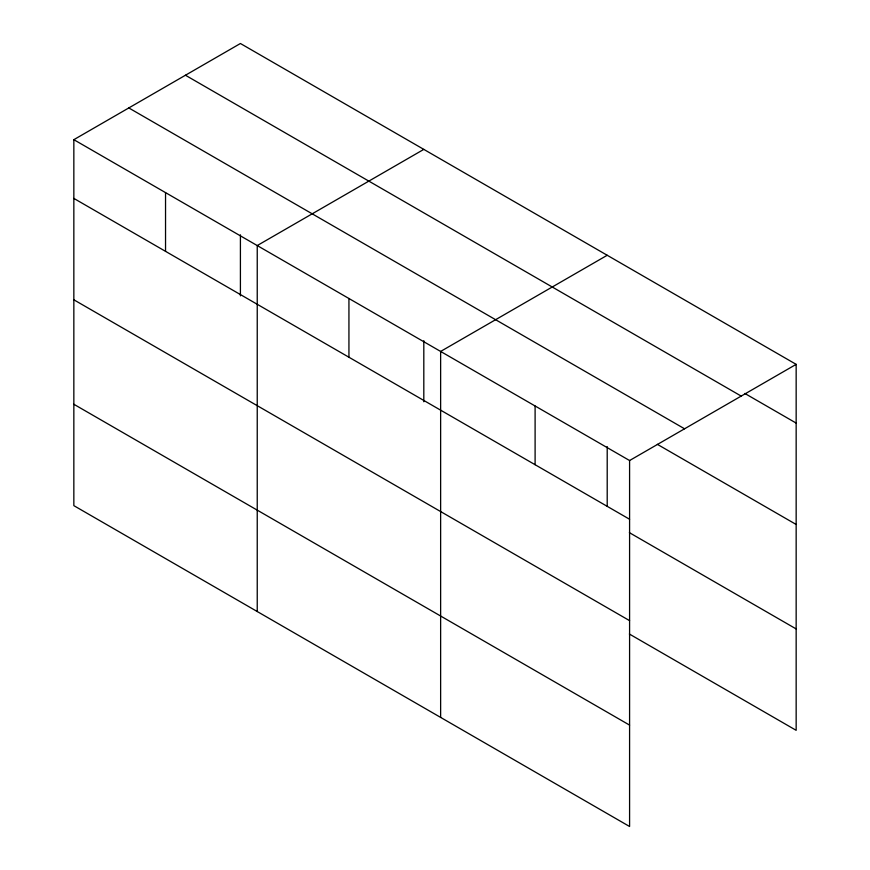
<?xml version="1.0" encoding="UTF-8"?>
<svg xmlns="http://www.w3.org/2000/svg" width="870" height="870" viewBox="0 0 870 870"><rect width="100%" height="100%" fill="white"/><g stroke="black" fill="none" stroke-linecap="round" stroke-linejoin="round"><path stroke-width="1.3" d="M73.841 139.678L629.586 460.534L629.586 826.5L73.841 505.644L73.841 139.678L240.414 43.5L796.159 364.356L796.159 730.321L629.369 634.023M423.81 149.379L257.237 245.558L257.237 611.523M607.206 255.269L440.633 351.437L440.633 717.413M629.586 460.534L796.159 364.356M744.84 393.457L796.159 423.081M185.44 75.233L741.196 396.089M128.803 107.934L684.559 428.79M657.361 444.342L796.159 524.469M73.841 198.403L629.586 519.26M629.369 532.636L796.159 628.934M73.841 299.791L629.586 620.647M73.841 404.256L629.586 725.112M607.206 446.582L607.206 506.275M535.104 405.985L535.104 464.71M423.81 340.703L423.81 401.755M348.935 298.497L348.935 357.222M240.414 234.824L240.414 295.865M165.539 192.618L165.539 251.343"/></g></svg>
